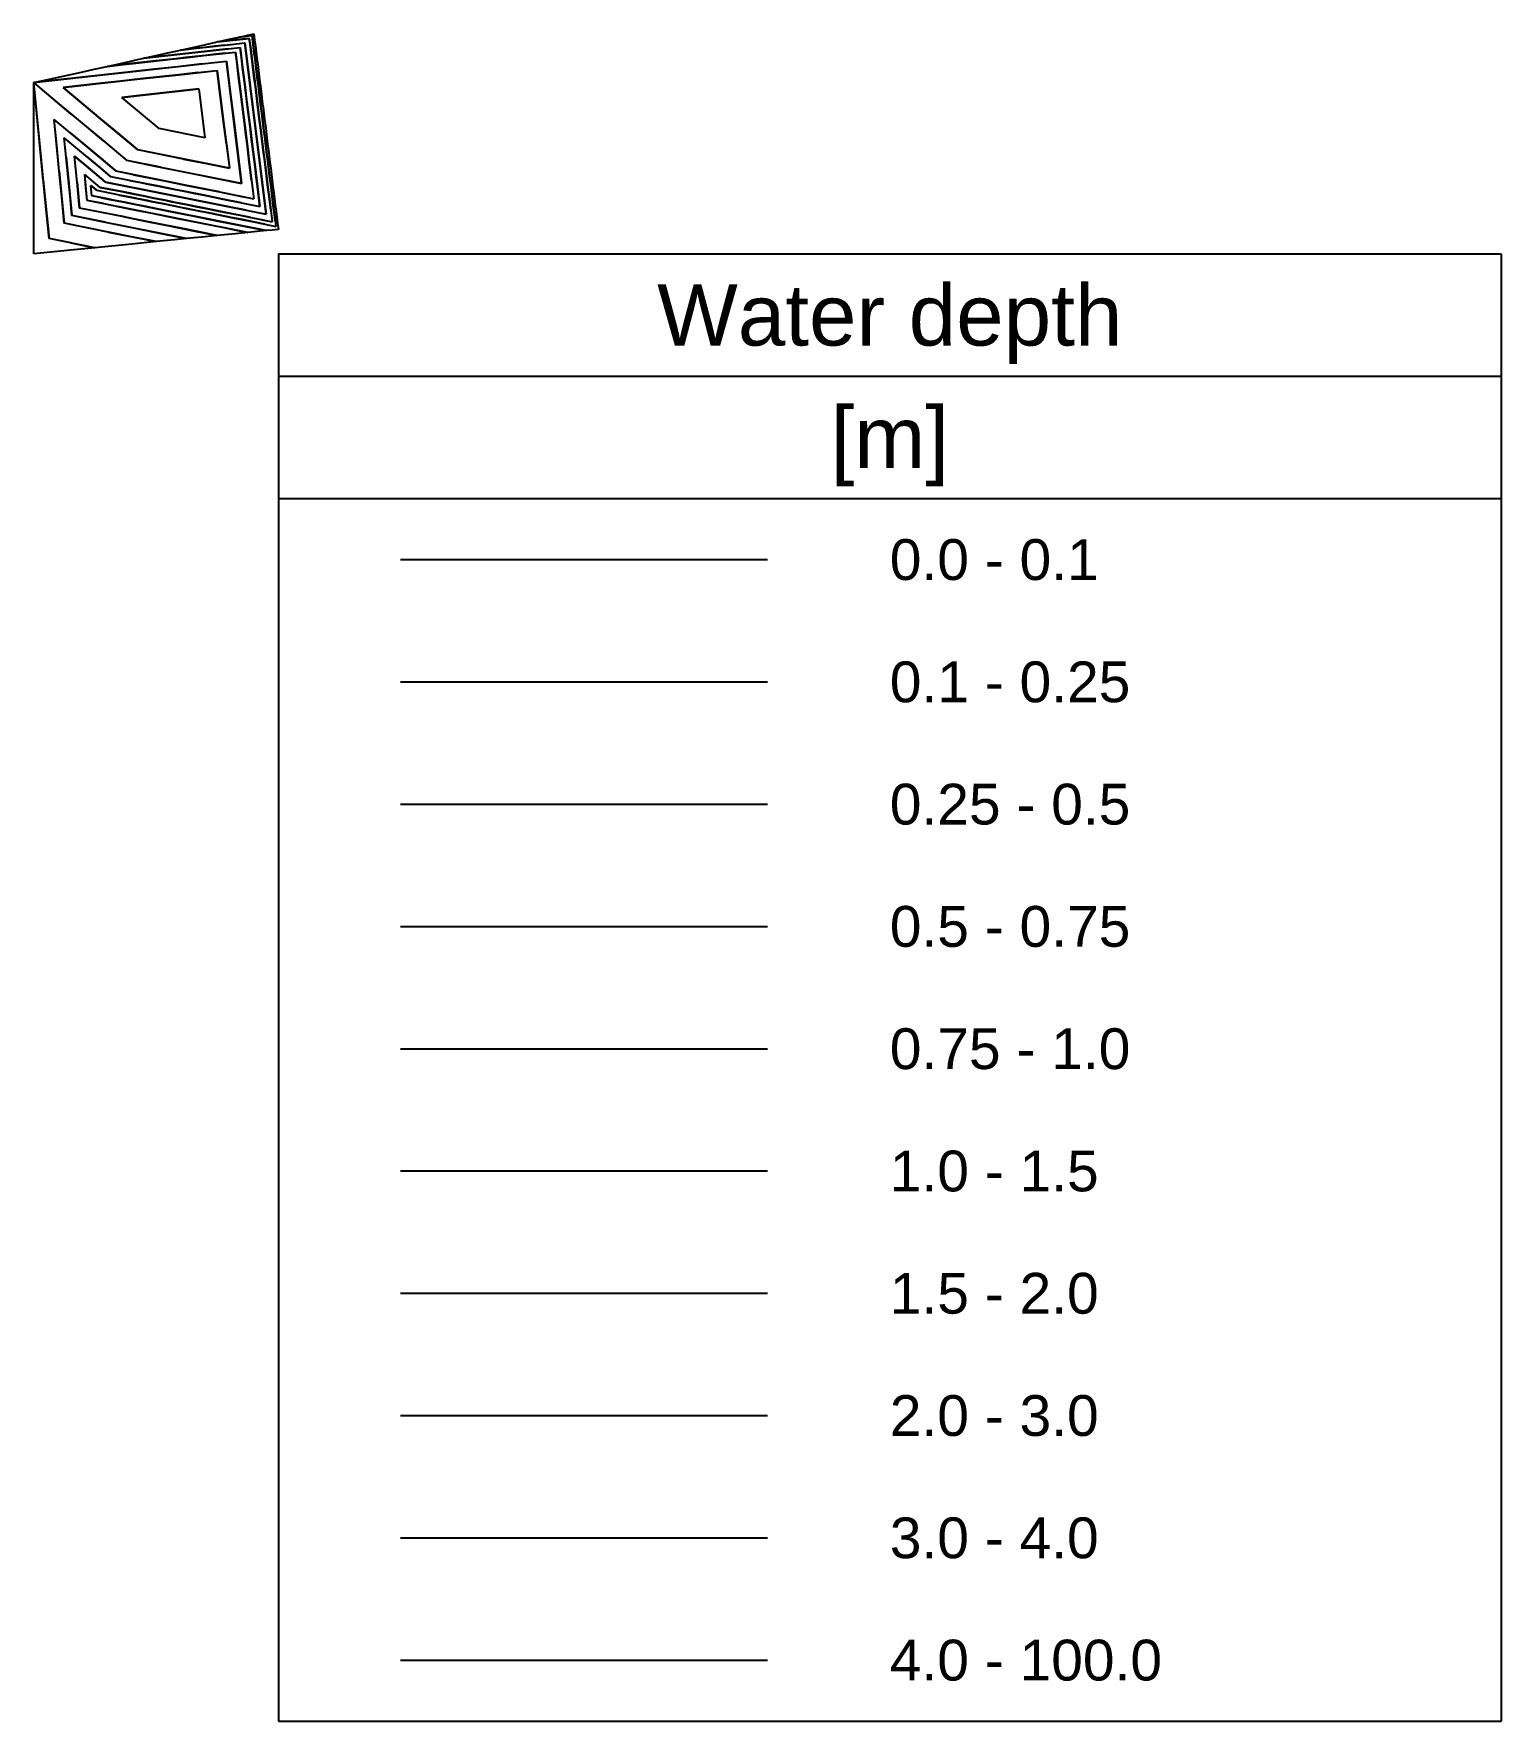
# Model space of a CAD drawing. Header units: millimetres. Extents: x 0 to 60, y -60 to 9.
import ezdxf
from ezdxf.enums import TextEntityAlignment as Align

# ---------------------------------------------------------------- set-up
doc = ezdxf.new("R2010")
doc.units = ezdxf.units.MM
doc.styles.get("Standard").update_dxf_attribs({"font": 'arial.ttf'})

# ---------------------------------------------------------------- blocks, each defined once
blk = doc.blocks.new('LEGEND')
for p, q in [((0, 0), (50, 0)), ((0, 0), (0, -5)), ((50, 0), (50, -5)), ((0, -5), (50, -5)), ((0, -5), (50, -5)), ((0, -5), (0, -10)), ((50, -5), (50, -10)), ((0, -10), (50, -10)), ((0, -10), (0, -60)), ((50, -10), (50, -60)), ((0, -60), (50, -60))]:
    blk.add_line(p, q)
at = {"true_color": 0xbee8ff}
blk.add_line((5, -12.5), (20, -12.5), dxfattribs=at)
at = {"true_color": 0x74b3ff}
blk.add_line((5, -17.5), (20, -17.5), dxfattribs=at)
at = {"true_color": 0x378dff}
blk.add_line((5, -22.5), (20, -22.5), dxfattribs=at)
at = {"true_color": 0x126bee}
blk.add_line((5, -27.5), (20, -27.5), dxfattribs=at)
at = {"true_color": 0x004da8}
blk.add_line((5, -32.5), (20, -32.5), dxfattribs=at)
at = {"true_color": 0xe8beff}
blk.add_line((5, -37.5), (20, -37.5), dxfattribs=at)
at = {"true_color": 0xca7bf5}
blk.add_line((5, -42.5), (20, -42.5), dxfattribs=at)
at = {"true_color": 0xa15b89}
blk.add_line((5, -47.5), (20, -47.5), dxfattribs=at)
at = {"true_color": 0x822764}
blk.add_line((5, -52.5), (20, -52.5), dxfattribs=at)
at = {"true_color": 0xe60000}
blk.add_line((5, -57.5), (20, -57.5), dxfattribs=at)
for s, p in [('Water depth', (25, -2.5)), ('[m]', (25, -7.5))]:
    blk.add_text(s, height=2.5).set_placement(p, align=Align.MIDDLE_CENTER)
for s, height, p in [('0.0 - 0.1', 1.6667, (25, -12.5)), ('0.1 - 0.25', 1.6667, (25, -17.5)), ('0.25 - 0.5', 1.6667, (25, -22.5)), ('0.5 - 0.75', 1.6667, (25, -27.5)), ('0.75 - 1.0', 1.6667, (25, -32.5)), ('1.0 - 1.5', 1.6667, (25, -37.5)), ('1.5 - 2.0', 1.6667, (25, -42.5)), ('2.0 - 3.0', 1.6667, (25, -47.5)), ('3.0 - 4.0', 1.6667, (25, -52.5)), ('4.0 - 100.0', 1.66667, (25, -57.5))]:
    blk.add_text(s, height=height).set_placement(p, align=Align.MIDDLE_LEFT)

msp = doc.modelspace()

# ---------------------------------------------------------------- linework, layer by layer
at = {"layer": 'HQ100', "true_color": 0xbee8ff}
for p, q in [((8.822, 8.96), (9, 9)), ((9, 9), (9.031, 8.75)), ((8.4, 8.867), (8.644, 8.921)), ((8.648, 8.894), (8.4, 8.867)), ((8.644, 8.921), (8.733, 8.941)), ((8.787, 8.91), (8.648, 8.894)), ((8.733, 8.941), (8.822, 8.96)), ((8.787, 8.91), (8.925, 8.925)), ((8.955, 8.681), (8.925, 8.925)), ((8.986, 8.438), (8.955, 8.681)), ((9.016, 8.194), (8.986, 8.438)), ((9.031, 8.75), (9.062, 8.5)), ((9.062, 8.5), (9.094, 8.25)), ((9.047, 7.95), (9.016, 8.194)), ((9.077, 7.706), (9.047, 7.95)), ((9.108, 7.463), (9.077, 7.706)), ((9.094, 8.25), (9.125, 8)), ((9.125, 8), (9.156, 7.75)), ((9.156, 7.75), (9.188, 7.5)), ((9.138, 7.219), (9.108, 7.463)), ((9.154, 7.097), (9.138, 7.219)), ((9.169, 6.975), (9.154, 7.097)), ((9.199, 6.731), (9.169, 6.975)), ((9.188, 7.5), (9.219, 7.25)), ((9.219, 7.25), (9.25, 7)), ((9.25, 7), (9.266, 6.875)), ((9.214, 6.609), (9.199, 6.731)), ((9.23, 6.487), (9.214, 6.609)), ((9.26, 6.244), (9.23, 6.487)), ((9.275, 6.122), (9.26, 6.244)), ((9.266, 6.875), (9.281, 6.75)), ((9.281, 6.75), (9.297, 6.625)), ((9.297, 6.625), (9.312, 6.5)), ((9.312, 6.5), (9.328, 6.375)), ((9.328, 6.375), (9.344, 6.25)), ((9.344, 6.25), (9.359, 6.125)), ((9.291, 6), (9.275, 6.122)), ((9.321, 5.756), (9.291, 6)), ((9.352, 5.513), (9.321, 5.756)), ((9.359, 6.125), (9.375, 6)), ((9.375, 6), (9.391, 5.875)), ((9.391, 5.875), (9.406, 5.75)), ((9.406, 5.75), (9.438, 5.5)), ((9.382, 5.269), (9.352, 5.513)), ((9.412, 5.025), (9.382, 5.269)), ((9.443, 4.781), (9.412, 5.025)), ((9.438, 5.5), (9.469, 5.25)), ((9.469, 5.25), (9.5, 5)), ((9.5, 5), (9.531, 4.75)), ((9.473, 4.537), (9.443, 4.781)), ((9.504, 4.294), (9.473, 4.537)), ((9.534, 4.05), (9.504, 4.294)), ((9.531, 4.75), (9.562, 4.5)), ((9.562, 4.5), (9.594, 4.25)), ((9.594, 4.25), (9.625, 4)), ((9.565, 3.806), (9.534, 4.05)), ((9.595, 3.562), (9.565, 3.806)), ((9.626, 3.319), (9.595, 3.562)), ((9.625, 4), (9.656, 3.75)), ((9.656, 3.75), (9.688, 3.5)), ((9.688, 3.5), (9.719, 3.25)), ((2.333, 2.8), (2.587, 2.587)), ((2.375, 2.375), (2.333, 2.8)), ((9.656, 3.075), (9.626, 3.319)), ((9.687, 2.831), (9.656, 3.075)), ((9.717, 2.587), (9.687, 2.831)), ((9.719, 3.25), (9.75, 3)), ((9.75, 3), (9.781, 2.75)), ((2.82, 2.286), (2.375, 2.375)), ((3.502, 2.405), (2.587, 2.587)), ((3.266, 2.197), (2.82, 2.286)), ((3.711, 2.108), (3.266, 2.197)), ((3.502, 2.405), (4.416, 2.222)), ((4.156, 2.019), (3.711, 2.108)), ((4.416, 2.222), (4.873, 2.13)), ((4.873, 2.13), (5.33, 2.039)), ((9.748, 2.344), (9.717, 2.587)), ((9.778, 2.1), (9.748, 2.344)), ((9.809, 1.856), (9.778, 2.1)), ((9.781, 2.75), (9.812, 2.5)), ((9.812, 2.5), (9.844, 2.25)), ((9.844, 2.25), (9.875, 2)), ((4.602, 1.93), (4.156, 2.019)), ((5.047, 1.841), (4.602, 1.93)), ((5.938, 1.663), (5.047, 1.841)), ((5.33, 2.039), (6.244, 1.856)), ((6.828, 1.484), (5.938, 1.663)), ((6.244, 1.856), (7.158, 1.673)), ((7.719, 1.306), (6.828, 1.484)), ((7.158, 1.673), (8.072, 1.491)), ((8.072, 1.491), (8.986, 1.308)), ((9.839, 1.613), (9.809, 1.856)), ((9.87, 1.369), (9.839, 1.613)), ((9.875, 2), (9.906, 1.75)), ((9.906, 1.75), (9.938, 1.5)), ((9.938, 1.5), (9.969, 1.25)), ((8.609, 1.128), (7.719, 1.306)), ((9.5, 0.95), (8.609, 1.128)), ((8.986, 1.308), (9.443, 1.216)), ((9.443, 1.216), (9.9, 1.125)), ((9.75, 0.975), (9.5, 0.95)), ((10, 1), (9.75, 0.975)), ((9.87, 1.369), (9.9, 1.125)), ((9.969, 1.25), (10, 1))]:
    msp.add_line(p, q, dxfattribs=at)
at = {"layer": 'HQ100', "true_color": 0x126bee}
for p, q in [((5.738, 8.275), (6, 8.333)), ((6, 8.333), (6.328, 8.37)), ((6.328, 8.37), (6.656, 8.406)), ((6.656, 8.406), (7.312, 8.479)), ((7.463, 8.329), (6.975, 8.275)), ((7.312, 8.479), (7.641, 8.516)), ((7.95, 8.383), (7.463, 8.329)), ((7.641, 8.516), (7.969, 8.552)), ((7.95, 8.383), (8.438, 8.438)), ((7.969, 8.552), (8.625, 8.625)), ((8.488, 8.031), (8.438, 8.438)), ((8.625, 8.625), (8.734, 7.75)), ((4.5, 8), (5.476, 8.217)), ((5.494, 8.11), (4.5, 8)), ((5.476, 8.217), (5.738, 8.275)), ((5.991, 8.166), (5.494, 8.11)), ((6.239, 8.193), (5.991, 8.166)), ((6.488, 8.221), (6.239, 8.193)), ((6.975, 8.275), (6.488, 8.221)), ((8.539, 7.625), (8.488, 8.031)), ((8.59, 7.219), (8.539, 7.625)), ((8.734, 7.75), (8.844, 6.875)), ((8.641, 6.812), (8.59, 7.219)), ((8.742, 6), (8.641, 6.812)), ((8.844, 6.875), (8.898, 6.438)), ((8.898, 6.438), (8.953, 6)), ((8.844, 5.188), (8.742, 6)), ((8.953, 6), (9.008, 5.562)), ((9.008, 5.562), (9.062, 5.125)), ((8.895, 4.781), (8.844, 5.188)), ((9.062, 5.125), (9.172, 4.25)), ((2.203, 3.953), (1.25, 4.75)), ((1.406, 3.156), (1.25, 4.75)), ((8.945, 4.375), (8.895, 4.781)), ((8.996, 3.969), (8.945, 4.375)), ((9.172, 4.25), (9.227, 3.812)), ((1.771, 2.938), (1.667, 4)), ((2.302, 3.469), (1.667, 4)), ((2.203, 3.953), (2.68, 3.555)), ((2.938, 2.938), (2.302, 3.469)), ((2.68, 3.555), (3.156, 3.156)), ((9.047, 3.562), (8.996, 3.969)), ((9.098, 3.156), (9.047, 3.562)), ((9.227, 3.812), (9.281, 3.375)), ((1.484, 2.359), (1.406, 3.156)), ((1.771, 2.938), (1.875, 1.875)), ((3.758, 2.773), (2.938, 2.938)), ((3.918, 3.004), (3.156, 3.156)), ((4.578, 2.609), (3.758, 2.773)), ((3.918, 3.004), (4.299, 2.928)), ((4.299, 2.928), (4.68, 2.852)), ((4.68, 2.852), (5.441, 2.699)), ((9.148, 2.75), (9.098, 3.156)), ((9.281, 3.375), (9.336, 2.938)), ((9.336, 2.938), (9.391, 2.5)), ((1.562, 1.562), (1.484, 2.359)), ((4.988, 2.527), (4.578, 2.609)), ((5.398, 2.445), (4.988, 2.527)), ((5.809, 2.363), (5.398, 2.445)), ((5.441, 2.699), (6.203, 2.547)), ((6.219, 2.281), (5.809, 2.363)), ((6.203, 2.547), (6.584, 2.471)), ((7.039, 2.117), (6.219, 2.281)), ((6.584, 2.471), (6.965, 2.395)), ((6.965, 2.395), (7.727, 2.242)), ((7.859, 1.953), (7.039, 2.117)), ((7.727, 2.242), (8.488, 2.09)), ((8.488, 2.09), (9.25, 1.938)), ((9.25, 1.938), (9.148, 2.75)), ((9.391, 2.5), (9.5, 1.625)), ((2.734, 1.328), (1.562, 1.562)), ((3.707, 1.509), (1.875, 1.875)), ((3.707, 1.509), (4.623, 1.325)), ((8.68, 1.789), (7.859, 1.953)), ((8.68, 1.789), (9.5, 1.625)), ((3.906, 1.094), (2.734, 1.328)), ((5.078, 0.859), (3.906, 1.094)), ((4.623, 1.325), (5.539, 1.142)), ((6.25, 0.625), (5.078, 0.859)), ((5.539, 1.142), (6.519, 0.946)), ((7.002, 0.7), (6.25, 0.625)), ((6.519, 0.946), (7.01, 0.848)), ((7.5, 0.75), (7.002, 0.7)), ((7.01, 0.848), (7.5, 0.75))]:
    msp.add_line(p, q, dxfattribs=at)
at = {"layer": 'HQ100', "true_color": 0x378dff}
for p, q in [((6, 8.333), (6.976, 8.55)), ((6.994, 8.444), (6, 8.333)), ((6.976, 8.55), (7.5, 8.667)), ((7.402, 8.489), (6.994, 8.444)), ((7.809, 8.534), (7.402, 8.489)), ((7.5, 8.667), (8.156, 8.74)), ((7.809, 8.534), (8.625, 8.625)), ((8.156, 8.74), (8.812, 8.812)), ((8.68, 8.188), (8.625, 8.625)), ((8.812, 8.812), (8.871, 8.344)), ((8.871, 8.344), (8.93, 7.875)), ((8.734, 7.75), (8.68, 8.188)), ((8.789, 7.312), (8.734, 7.75)), ((8.93, 7.875), (9.047, 6.938)), ((8.844, 6.875), (8.789, 7.312)), ((9.047, 6.938), (9.105, 6.469)), ((8.953, 6), (8.844, 6.875)), ((9.105, 6.469), (9.164, 6)), ((9.062, 5.125), (8.953, 6)), ((9.164, 6), (9.223, 5.531)), ((9.223, 5.531), (9.281, 5.062)), ((9.117, 4.688), (9.062, 5.125)), ((9.281, 5.062), (9.34, 4.594)), ((9.172, 4.25), (9.117, 4.688)), ((9.227, 3.812), (9.172, 4.25)), ((9.34, 4.594), (9.398, 4.125)), ((1.667, 4), (2.302, 3.469)), ((1.771, 2.938), (1.667, 4)), ((2.302, 3.469), (2.938, 2.938)), ((9.281, 3.375), (9.227, 3.812)), ((9.398, 4.125), (9.457, 3.656)), ((9.457, 3.656), (9.516, 3.188)), ((1.875, 1.875), (1.771, 2.938)), ((2.188, 2.188), (2.083, 3.25)), ((2.719, 2.719), (2.083, 3.25)), ((2.938, 2.938), (3.348, 2.855)), ((3.348, 2.855), (3.758, 2.773)), ((3.758, 2.773), (4.168, 2.691)), ((9.336, 2.938), (9.281, 3.375)), ((9.391, 2.5), (9.336, 2.938)), ((9.516, 3.188), (9.574, 2.719)), ((2.848, 2.055), (2.188, 2.188)), ((3.598, 2.543), (2.719, 2.719)), ((4.477, 2.367), (3.598, 2.543)), ((4.168, 2.691), (4.578, 2.609)), ((4.916, 2.279), (4.477, 2.367)), ((4.578, 2.609), (5.398, 2.445)), ((5.355, 2.191), (4.916, 2.279)), ((5.795, 2.104), (5.355, 2.191)), ((5.398, 2.445), (6.219, 2.281)), ((6.234, 2.016), (5.795, 2.104)), ((6.219, 2.281), (6.629, 2.199)), ((6.629, 2.199), (7.039, 2.117)), ((7.039, 2.117), (7.449, 2.035)), ((9.445, 2.062), (9.391, 2.5)), ((9.574, 2.719), (9.633, 2.25)), ((9.633, 2.25), (9.691, 1.781)), ((3.281, 1.594), (1.875, 1.875)), ((2.848, 2.055), (3.508, 1.923)), ((4.688, 1.312), (3.281, 1.594)), ((3.508, 1.923), (4.168, 1.791)), ((4.168, 1.791), (4.828, 1.659)), ((4.828, 1.659), (5.808, 1.463)), ((5.808, 1.463), (6.789, 1.267)), ((7.113, 1.84), (6.234, 2.016)), ((7.992, 1.664), (7.113, 1.84)), ((7.449, 2.035), (7.859, 1.953)), ((7.859, 1.953), (8.68, 1.789)), ((8.871, 1.488), (7.992, 1.664)), ((8.68, 1.789), (9.5, 1.625)), ((8.871, 1.488), (9.75, 1.312)), ((9.5, 1.625), (9.445, 2.062)), ((9.691, 1.781), (9.75, 1.312)), ((5.391, 1.172), (4.688, 1.312)), ((6.094, 1.031), (5.391, 1.172)), ((7.5, 0.75), (6.094, 1.031)), ((6.789, 1.267), (7.769, 1.071)), ((8.252, 0.825), (7.5, 0.75)), ((7.769, 1.071), (8.26, 0.973)), ((8.75, 0.875), (8.252, 0.825)), ((8.26, 0.973), (8.75, 0.875))]:
    msp.add_line(p, q, dxfattribs=at)
at = {"layer": 'HQ100', "true_color": 0x004da8}
for p, q in [((6.961, 8.273), (7.207, 8.301)), ((7.207, 8.301), (7.453, 8.328)), ((7.453, 8.328), (7.945, 8.383)), ((7.945, 8.383), (8.438, 8.438)), ((8.438, 8.438), (8.539, 7.625)), ((3, 7.667), (3.976, 7.884)), ((3.994, 7.777), (3, 7.667)), ((3.976, 7.884), (4.238, 7.942)), ((4.491, 7.832), (3.994, 7.777)), ((4.238, 7.942), (4.5, 8)), ((4.739, 7.86), (4.491, 7.832)), ((4.5, 8), (4.992, 8.055)), ((4.988, 7.888), (4.739, 7.86)), ((5.396, 7.933), (4.988, 7.888)), ((4.992, 8.055), (5.484, 8.109)), ((5.803, 7.978), (5.396, 7.933)), ((5.484, 8.109), (5.977, 8.164)), ((6.211, 8.023), (5.803, 7.978)), ((5.977, 8.164), (6.469, 8.219)), ((6.619, 8.069), (6.211, 8.023)), ((6.469, 8.219), (6.961, 8.273)), ((7.027, 8.114), (6.619, 8.069)), ((7.434, 8.159), (7.027, 8.114)), ((7.842, 8.205), (7.434, 8.159)), ((7.842, 8.205), (8.25, 8.25)), ((8.297, 7.875), (8.25, 8.25)), ((8.344, 7.5), (8.297, 7.875)), ((8.539, 7.625), (8.641, 6.812)), ((8.391, 7.125), (8.344, 7.5)), ((8.438, 6.75), (8.391, 7.125)), ((8.531, 6), (8.438, 6.75)), ((8.641, 6.812), (8.691, 6.406)), ((8.691, 6.406), (8.742, 6)), ((8.625, 5.25), (8.531, 6)), ((8.742, 6), (8.793, 5.594)), ((8.793, 5.594), (8.844, 5.188)), ((1.469, 4.969), (0.833, 5.5)), ((0.938, 4.438), (0.833, 5.5)), ((1.469, 4.969), (2.104, 4.438)), ((8.672, 4.875), (8.625, 5.25)), ((8.719, 4.5), (8.672, 4.875)), ((8.844, 5.188), (8.945, 4.375)), ((1.042, 3.375), (0.938, 4.438)), ((1.328, 3.953), (1.25, 4.75)), ((1.727, 4.352), (1.25, 4.75)), ((2.203, 3.953), (1.727, 4.352)), ((2.104, 4.438), (2.74, 3.906)), ((8.766, 4.125), (8.719, 4.5)), ((8.945, 4.375), (8.996, 3.969)), ((1.328, 3.953), (1.406, 3.156)), ((2.68, 3.555), (2.203, 3.953)), ((3.156, 3.156), (2.68, 3.555)), ((2.74, 3.906), (3.375, 3.375)), ((8.812, 3.75), (8.766, 4.125)), ((8.906, 3), (8.812, 3.75)), ((8.996, 3.969), (9.047, 3.562)), ((9.047, 3.562), (9.148, 2.75)), ((1.146, 2.312), (1.042, 3.375)), ((1.406, 3.156), (1.562, 1.562)), ((3.918, 3.004), (3.156, 3.156)), ((4.078, 3.234), (3.375, 3.375)), ((4.68, 2.852), (3.918, 3.004)), ((4.078, 3.234), (4.781, 3.094)), ((5.061, 2.775), (4.68, 2.852)), ((4.781, 3.094), (5.484, 2.953)), ((5.441, 2.699), (5.061, 2.775)), ((5.484, 2.953), (6.188, 2.812)), ((6.188, 2.812), (6.891, 2.672)), ((8.906, 3), (9, 2.25)), ((1.25, 1.25), (1.146, 2.312)), ((5.822, 2.623), (5.441, 2.699)), ((6.203, 2.547), (5.822, 2.623)), ((6.965, 2.395), (6.203, 2.547)), ((6.891, 2.672), (7.594, 2.531)), ((7.727, 2.242), (6.965, 2.395)), ((7.594, 2.531), (8.297, 2.391)), ((8.488, 2.09), (7.727, 2.242)), ((8.297, 2.391), (9, 2.25)), ((8.488, 2.09), (9.25, 1.938)), ((9.148, 2.75), (9.25, 1.938)), ((2.926, 1.29), (1.562, 1.562)), ((2.188, 1.062), (1.25, 1.25)), ((3.125, 0.875), (2.188, 1.062)), ((2.926, 1.29), (3.607, 1.154)), ((4.062, 0.688), (3.125, 0.875)), ((3.607, 1.154), (4.289, 1.017)), ((4.289, 1.017), (5.269, 0.821)), ((5.269, 0.821), (5.76, 0.723)), ((5.76, 0.723), (6.25, 0.625)), ((5, 0.5), (4.062, 0.688)), ((5.752, 0.575), (5, 0.5)), ((6.25, 0.625), (5.752, 0.575))]:
    msp.add_line(p, q, dxfattribs=at)
at = {"layer": 'HQ100', "true_color": 0x74b3ff}
for p, q in [((7.5, 8.667), (7.988, 8.775)), ((7.997, 8.722), (7.5, 8.667)), ((7.988, 8.775), (8.194, 8.821)), ((8.201, 8.745), (7.997, 8.722)), ((8.194, 8.821), (8.4, 8.867)), ((8.405, 8.767), (8.201, 8.745)), ((8.4, 8.867), (8.662, 8.896)), ((8.609, 8.79), (8.405, 8.767)), ((8.812, 8.812), (8.609, 8.79)), ((8.662, 8.896), (8.925, 8.925)), ((8.842, 8.578), (8.812, 8.812)), ((8.871, 8.344), (8.842, 8.578)), ((8.9, 8.109), (8.871, 8.344)), ((8.925, 8.925), (8.986, 8.438)), ((8.986, 8.438), (9.047, 7.95)), ((8.93, 7.875), (8.9, 8.109)), ((8.988, 7.406), (8.93, 7.875)), ((9.047, 7.95), (9.077, 7.706)), ((9.077, 7.706), (9.108, 7.463)), ((9.018, 7.172), (8.988, 7.406)), ((9.047, 6.938), (9.018, 7.172)), ((9.105, 6.469), (9.047, 6.938)), ((9.108, 7.463), (9.169, 6.975)), ((9.169, 6.975), (9.199, 6.731)), ((9.135, 6.234), (9.105, 6.469)), ((9.164, 6), (9.135, 6.234)), ((9.199, 6.731), (9.23, 6.487)), ((9.23, 6.487), (9.26, 6.244)), ((9.26, 6.244), (9.291, 6)), ((9.223, 5.531), (9.164, 6)), ((9.281, 5.062), (9.223, 5.531)), ((9.291, 6), (9.321, 5.756)), ((9.321, 5.756), (9.352, 5.513)), ((9.311, 4.828), (9.281, 5.062)), ((9.352, 5.513), (9.382, 5.269)), ((9.382, 5.269), (9.412, 5.025)), ((9.412, 5.025), (9.473, 4.537)), ((9.34, 4.594), (9.311, 4.828)), ((9.369, 4.359), (9.34, 4.594)), ((9.398, 4.125), (9.369, 4.359)), ((9.473, 4.537), (9.534, 4.05)), ((9.428, 3.891), (9.398, 4.125)), ((9.457, 3.656), (9.428, 3.891)), ((9.486, 3.422), (9.457, 3.656)), ((9.534, 4.05), (9.565, 3.806)), ((9.565, 3.806), (9.595, 3.562)), ((9.595, 3.562), (9.626, 3.319)), ((2.719, 2.719), (2.083, 3.25)), ((2.135, 2.719), (2.083, 3.25)), ((2.375, 2.375), (2.333, 2.8)), ((2.587, 2.587), (2.333, 2.8)), ((9.516, 3.188), (9.486, 3.422)), ((9.574, 2.719), (9.516, 3.188)), ((9.626, 3.319), (9.656, 3.075)), ((9.656, 3.075), (9.717, 2.587)), ((2.188, 2.188), (2.135, 2.719)), ((3.008, 2.023), (2.188, 2.188)), ((2.775, 2.295), (2.375, 2.375)), ((3.045, 2.496), (2.587, 2.587)), ((2.719, 2.719), (3.158, 2.631)), ((2.775, 2.295), (3.176, 2.215)), ((3.502, 2.405), (3.045, 2.496)), ((3.158, 2.631), (3.598, 2.543)), ((3.176, 2.215), (3.576, 2.135)), ((3.959, 2.313), (3.502, 2.405)), ((3.576, 2.135), (3.976, 2.055)), ((3.598, 2.543), (4.037, 2.455)), ((4.416, 2.222), (3.959, 2.313)), ((4.037, 2.455), (4.477, 2.367)), ((4.644, 2.176), (4.416, 2.222)), ((4.477, 2.367), (4.916, 2.279)), ((4.873, 2.13), (4.644, 2.176)), ((5.101, 2.085), (4.873, 2.13)), ((4.916, 2.279), (5.355, 2.191)), ((5.33, 2.039), (5.101, 2.085)), ((5.355, 2.191), (5.575, 2.147)), ((5.575, 2.147), (5.795, 2.104)), ((5.795, 2.104), (6.234, 2.016)), ((9.633, 2.25), (9.574, 2.719)), ((9.691, 1.781), (9.633, 2.25)), ((9.717, 2.587), (9.778, 2.1)), ((9.778, 2.1), (9.839, 1.613)), ((3.828, 1.859), (3.008, 2.023)), ((4.648, 1.695), (3.828, 1.859)), ((3.976, 2.055), (4.377, 1.975)), ((4.377, 1.975), (4.777, 1.895)), ((5.469, 1.531), (4.648, 1.695)), ((4.777, 1.895), (5.177, 1.815)), ((5.177, 1.815), (5.578, 1.734)), ((5.558, 1.993), (5.33, 2.039)), ((5.879, 1.449), (5.469, 1.531)), ((5.787, 1.948), (5.558, 1.993)), ((5.578, 1.734), (6.068, 1.636)), ((6.015, 1.902), (5.787, 1.948)), ((6.289, 1.367), (5.879, 1.449)), ((6.244, 1.856), (6.015, 1.902)), ((6.068, 1.636), (6.558, 1.538)), ((6.234, 2.016), (6.674, 1.928)), ((6.701, 1.765), (6.244, 1.856)), ((6.558, 1.538), (7.539, 1.342)), ((6.674, 1.928), (7.113, 1.84)), ((7.158, 1.673), (6.701, 1.765)), ((7.113, 1.84), (7.553, 1.752)), ((7.615, 1.582), (7.158, 1.673)), ((7.553, 1.752), (7.992, 1.664)), ((8.072, 1.491), (7.615, 1.582)), ((7.992, 1.664), (8.432, 1.576)), ((8.529, 1.399), (8.072, 1.491)), ((8.432, 1.576), (8.871, 1.488)), ((8.986, 1.308), (8.529, 1.399)), ((8.871, 1.488), (9.311, 1.4)), ((9.311, 1.4), (9.75, 1.312)), ((9.691, 1.781), (9.75, 1.312)), ((9.839, 1.613), (9.9, 1.125)), ((7.109, 1.203), (6.289, 1.367)), ((7.93, 1.039), (7.109, 1.203)), ((7.539, 1.342), (8.519, 1.146)), ((8.75, 0.875), (7.93, 1.039)), ((8.519, 1.146), (9.01, 1.048)), ((9.002, 0.9), (8.75, 0.875)), ((9.443, 1.216), (8.986, 1.308)), ((9.5, 0.95), (9.002, 0.9)), ((9.01, 1.048), (9.5, 0.95)), ((9.443, 1.216), (9.9, 1.125))]:
    msp.add_line(p, q, dxfattribs=at)
at = {"layer": 'HQ100', "true_color": 0xe8beff}
for p, q in [((2.476, 7.55), (3, 7.667)), ((3, 7.667), (3.656, 7.74)), ((3.656, 7.74), (4.312, 7.812)), ((4.312, 7.812), (5.625, 7.958)), ((5.887, 7.654), (4.931, 7.548)), ((5.625, 7.958), (6.281, 8.031)), ((6.881, 7.765), (5.887, 7.654)), ((6.281, 8.031), (6.938, 8.104)), ((6.881, 7.765), (7.875, 7.875)), ((6.938, 8.104), (8.25, 8.25)), ((7.999, 6.883), (7.875, 7.875)), ((8.25, 8.25), (8.344, 7.5)), ((0, 7), (1.952, 7.434)), ((1.988, 7.221), (0, 7)), ((1.534, 5.717), (0, 7)), ((0.312, 3.812), (0, 7)), ((1.952, 7.434), (2.476, 7.55)), ((2.982, 7.331), (1.988, 7.221)), ((3.479, 7.387), (2.982, 7.331)), ((3.976, 7.442), (3.479, 7.387)), ((4.931, 7.548), (3.976, 7.442)), ((8.344, 7.5), (8.438, 6.75)), ((8.123, 5.89), (7.999, 6.883)), ((8.438, 6.75), (8.625, 5.25)), ((1.534, 5.717), (2.673, 4.765)), ((8.252, 4.86), (8.123, 5.89)), ((1.042, 3.375), (0.833, 5.5)), ((2.104, 4.438), (0.833, 5.5)), ((8.376, 3.867), (8.252, 4.86)), ((8.625, 5.25), (8.719, 4.5)), ((3.375, 3.375), (2.104, 4.438)), ((2.673, 4.765), (3.812, 3.812)), ((8.719, 4.5), (8.812, 3.75)), ((0.469, 2.219), (0.312, 3.812)), ((5.176, 3.54), (3.812, 3.812)), ((5.176, 3.54), (6.539, 3.267)), ((8.5, 2.875), (8.376, 3.867)), ((8.812, 3.75), (9, 2.25)), ((1.042, 3.375), (1.25, 1.25)), ((4.781, 3.094), (3.375, 3.375)), ((6.188, 2.812), (4.781, 3.094)), ((7.594, 2.531), (6.188, 2.812)), ((6.539, 3.267), (8.5, 2.875)), ((0.625, 0.625), (0.469, 2.219)), ((7.594, 2.531), (9, 2.25)), ((3.039, 0.892), (1.25, 1.25)), ((3.039, 0.892), (4.019, 0.696)), ((4.019, 0.696), (5, 0.5)), ((2.5, 0.25), (0.625, 0.625)), ((4.005, 0.4), (2.5, 0.25)), ((5, 0.5), (4.005, 0.4))]:
    msp.add_line(p, q, dxfattribs=at)
at = {"layer": 'HQ100', "true_color": 0xca7bf5}
for p, q in [((4.922, 7.547), (5.906, 7.656)), ((5.906, 7.656), (6.891, 7.766)), ((6.891, 7.766), (7.875, 7.875)), ((7.875, 7.875), (8.031, 6.625)), ((0, 7), (0.984, 7.109)), ((0.39, 3.019), (0, 7)), ((0.953, 6.203), (0, 7)), ((0, 3), (0, 7)), ((0.984, 7.109), (1.969, 7.219)), ((2.775, 6.975), (1.2, 6.8)), ((1.969, 7.219), (2.953, 7.328)), ((3.562, 7.062), (2.775, 6.975)), ((2.953, 7.328), (3.938, 7.438)), ((4.35, 7.15), (3.562, 7.062)), ((3.938, 7.438), (4.922, 7.547)), ((5.138, 7.237), (4.35, 7.15)), ((5.925, 7.325), (5.138, 7.237)), ((6.713, 7.412), (5.925, 7.325)), ((6.713, 7.412), (7.5, 7.5)), ((7.75, 5.5), (7.5, 7.5)), ((1.2, 6.8), (2.725, 5.525)), ((8.031, 6.625), (8.188, 5.375)), ((1.906, 5.406), (0.953, 6.203)), ((2.725, 5.525), (3.487, 4.888)), ((2.859, 4.609), (1.906, 5.406)), ((3.487, 4.888), (4.25, 4.25)), ((7.875, 4.5), (7.75, 5.5)), ((8.188, 5.375), (8.344, 4.125)), ((2.859, 4.609), (3.812, 3.812)), ((6.125, 3.875), (4.25, 4.25)), ((7.875, 4.5), (8, 3.5)), ((4.984, 3.578), (3.812, 3.812)), ((6.156, 3.344), (4.984, 3.578)), ((6.125, 3.875), (7.062, 3.688)), ((7.062, 3.688), (8, 3.5)), ((8.344, 4.125), (8.5, 2.875)), ((0, 1.5), (0, 3)), ((0.39, 3.019), (0.625, 0.625)), ((7.328, 3.109), (6.156, 3.344)), ((8.5, 2.875), (7.328, 3.109)), ((0, 0), (0, 1.5)), ((1.505, 0.15), (0, 0)), ((1.519, 0.446), (0.625, 0.625)), ((2.5, 0.25), (1.505, 0.15)), ((1.519, 0.446), (2.5, 0.25))]:
    msp.add_line(p, q, dxfattribs=at)
at = {"layer": 'HQ100', "true_color": 0xa15b89}
for p, q in [((1.2, 6.8), (2.775, 6.975)), ((2.775, 6.975), (4.35, 7.15)), ((4.35, 7.15), (5.925, 7.325)), ((5.925, 7.325), (7.5, 7.5)), ((7.5, 7.5), (7.75, 5.5)), ((2.725, 5.525), (1.2, 6.8)), ((5.175, 6.575), (3.6, 6.4)), ((5.125, 5.125), (3.6, 6.4)), ((6.75, 6.75), (5.175, 6.575)), ((6.75, 6.75), (7, 4.75)), ((4.25, 4.25), (2.725, 5.525)), ((7, 4.75), (5.125, 5.125)), ((7.75, 5.5), (8, 3.5)), ((8, 3.5), (4.25, 4.25))]:
    msp.add_line(p, q, dxfattribs=at)
at = {"layer": 'HQ100', "true_color": 0x822764}
for p, q in [((3.6, 6.4), (6.75, 6.75)), ((5.125, 5.125), (3.6, 6.4)), ((6.75, 6.75), (7, 4.75)), ((7, 4.75), (5.125, 5.125))]:
    msp.add_line(p, q, dxfattribs=at)

# ---------------------------------------------------------------- block references
msp.add_blockref('LEGEND', (10, 0))

doc.saveas('drawing.dxf')
